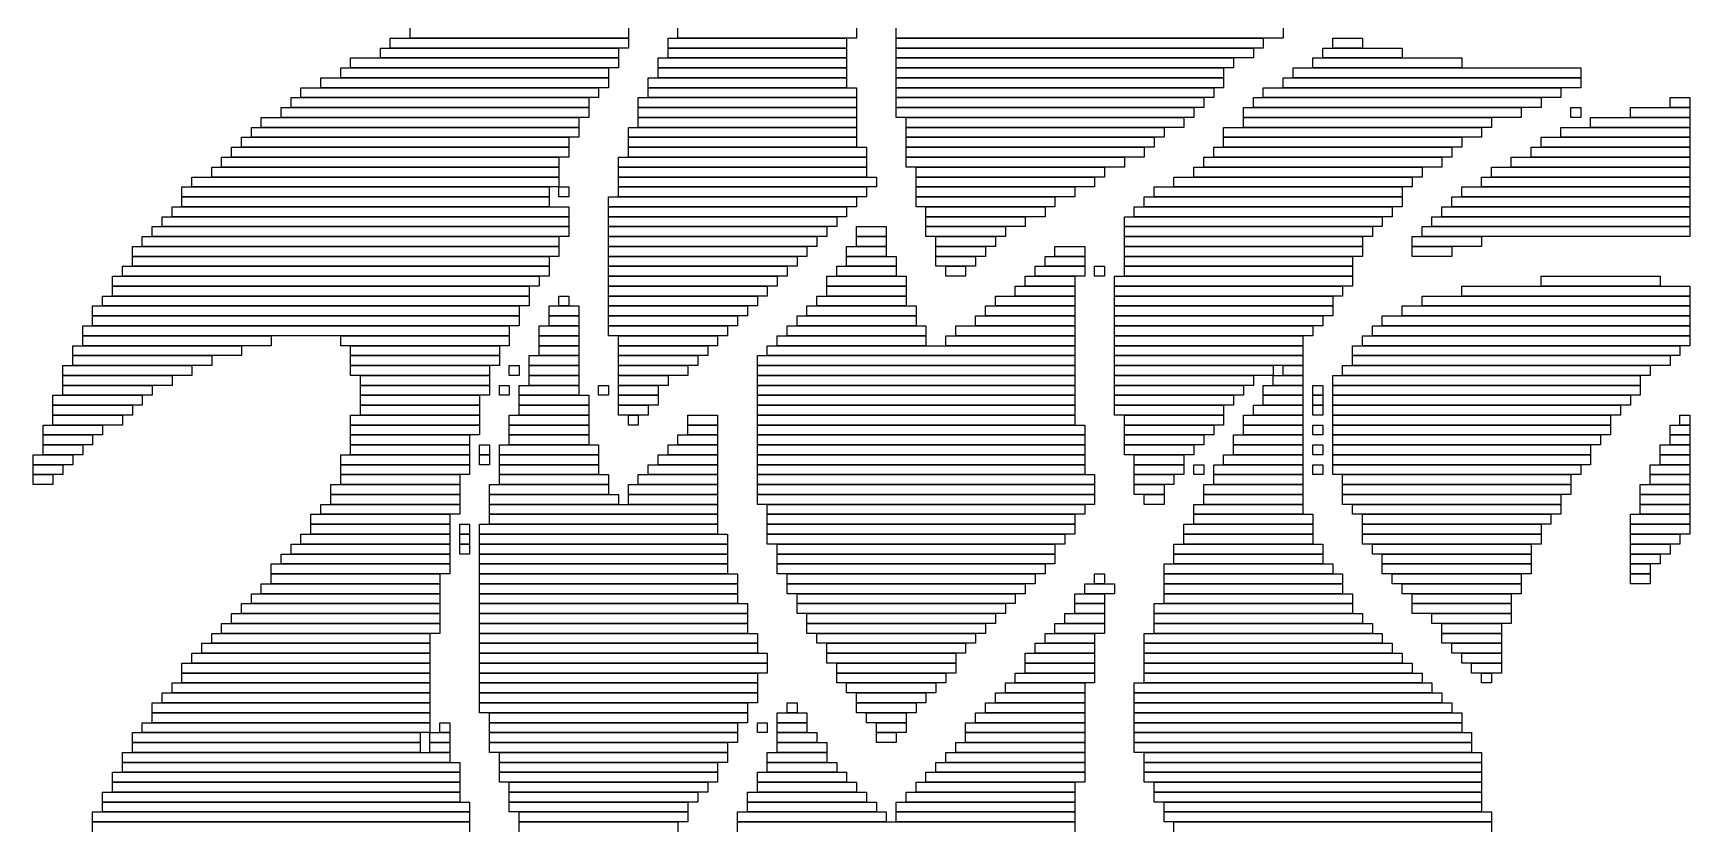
# Model space of a CAD drawing. Extents: x 438 to 605, y 344 to 680.
# Drawn here: x 438 to 605, y 499.5 to 579.5 of the extents above; entities that cross this region are included whole.
import ezdxf

# ---------------------------------------------------------------- set-up
doc = ezdxf.new("R2010")
doc.units = 0

msp = doc.modelspace()

# ---------------------------------------------------------------- linework, layer by layer
for p, q in [((476, 579), (476, 580)), ((498, 580), (498, 579)), ((503, 579), (503, 580)), ((521, 580), (521, 579)), ((525, 579), (525, 580)), ((564, 580), (564, 579)), ((473, 578), (497, 578)), ((473, 577), (473, 578)), ((474, 579), (498, 579)), ((474, 578), (474, 579)), ((498, 578), (474, 578)), ((498, 579), (476, 579)), ((497, 578), (497, 577)), ((498, 579), (498, 578)), ((502, 579), (520, 579)), ((502, 578), (502, 579)), ((520, 578), (502, 578)), ((502, 578), (520, 578)), ((502, 577), (502, 578)), ((521, 579), (503, 579)), ((520, 579), (520, 578)), ((520, 578), (520, 577)), ((564, 579), (525, 579)), ((525, 579), (562, 579)), ((525, 578), (525, 579)), ((562, 578), (525, 578)), ((525, 578), (561, 578)), ((525, 577), (525, 578)), ((561, 578), (561, 577)), ((562, 579), (562, 578)), ((568, 578), (576, 578)), ((568, 577), (568, 578)), ((569, 579), (572, 579)), ((569, 578), (569, 579)), ((572, 578), (569, 578)), ((572, 579), (572, 578)), ((576, 578), (576, 577)), ((470, 577), (497, 577)), ((470, 576), (470, 577)), ((497, 577), (473, 577)), ((497, 577), (497, 576)), ((501, 577), (520, 577)), ((501, 576), (501, 577)), ((520, 577), (502, 577)), ((520, 577), (520, 576)), ((561, 577), (525, 577)), ((525, 577), (559, 577)), ((525, 576), (525, 577)), ((559, 577), (559, 576)), ((567, 577), (582, 577)), ((567, 576), (567, 577)), ((576, 577), (568, 577)), ((582, 577), (582, 576)), ((467, 575), (496, 575)), ((467, 574), (467, 575)), ((469, 576), (496, 576)), ((469, 575), (469, 576)), ((496, 575), (469, 575)), ((497, 576), (470, 576)), ((496, 576), (496, 575)), ((496, 575), (496, 574)), ((500, 575), (520, 575)), ((500, 574), (500, 575)), ((520, 576), (501, 576)), ((501, 576), (520, 576)), ((501, 575), (501, 576)), ((520, 575), (501, 575)), ((520, 576), (520, 575)), ((520, 575), (520, 574)), ((559, 576), (525, 576)), ((525, 576), (558, 576)), ((525, 575), (525, 576)), ((558, 575), (525, 575)), ((525, 575), (558, 575)), ((525, 574), (525, 575)), ((558, 576), (558, 575)), ((558, 575), (558, 574)), ((564, 575), (594, 575)), ((564, 574), (564, 575)), ((565, 576), (594, 576)), ((565, 575), (565, 576)), ((594, 575), (565, 575)), ((582, 576), (567, 576)), ((594, 576), (594, 575)), ((594, 575), (594, 574)), ((464, 573), (494, 573)), ((464, 572), (464, 573)), ((465, 574), (495, 574)), ((465, 573), (465, 574)), ((495, 573), (465, 573)), ((496, 574), (467, 574)), ((494, 573), (494, 572)), ((495, 574), (495, 573)), ((499, 573), (521, 573)), ((499, 572), (499, 573)), ((520, 574), (500, 574)), ((500, 574), (521, 574)), ((500, 573), (500, 574)), ((521, 573), (500, 573)), ((521, 574), (521, 573)), ((521, 573), (521, 572)), ((558, 574), (525, 574)), ((525, 574), (557, 574)), ((525, 573), (525, 574)), ((557, 573), (525, 573)), ((525, 573), (556, 573)), ((525, 572), (525, 573)), ((556, 573), (556, 572)), ((557, 574), (557, 573)), ((561, 573), (590, 573)), ((561, 572), (561, 573)), ((562, 574), (592, 574)), ((562, 573), (562, 574)), ((592, 573), (562, 573)), ((594, 574), (564, 574)), ((590, 573), (590, 572)), ((592, 574), (592, 573)), ((603, 573), (605, 573)), ((603, 572), (603, 573)), ((605, 573), (605, 572)), ((463, 572), (494, 572)), ((463, 571), (463, 572)), ((494, 572), (464, 572)), ((494, 572), (494, 571)), ((521, 572), (499, 572)), ((499, 572), (521, 572)), ((499, 571), (499, 572)), ((521, 572), (521, 571)), ((556, 572), (525, 572)), ((525, 572), (555, 572)), ((525, 571), (525, 572)), ((555, 572), (555, 571)), ((560, 572), (588, 572)), ((560, 571), (560, 572)), ((590, 572), (561, 572)), ((588, 572), (588, 571)), ((593, 572), (594, 572)), ((593, 571), (593, 572)), ((594, 572), (594, 571)), ((599, 572), (605, 572)), ((599, 571), (599, 572)), ((605, 572), (603, 572)), ((605, 572), (605, 571)), ((460, 570), (493, 570)), ((460, 569), (460, 570)), ((461, 571), (493, 571)), ((461, 570), (461, 571)), ((493, 570), (461, 570)), ((494, 571), (463, 571)), ((493, 571), (493, 570)), ((493, 570), (493, 569)), ((498, 570), (521, 570)), ((498, 569), (498, 570)), ((521, 571), (499, 571)), ((499, 571), (521, 571)), ((499, 570), (499, 571)), ((521, 570), (499, 570)), ((521, 571), (521, 570)), ((521, 570), (521, 569)), ((555, 571), (525, 571)), ((526, 571), (554, 571)), ((526, 570), (526, 571)), ((554, 570), (526, 570)), ((526, 570), (552, 570)), ((526, 569), (526, 570)), ((552, 570), (552, 569)), ((554, 571), (554, 570)), ((558, 570), (584, 570)), ((558, 569), (558, 570)), ((588, 571), (560, 571)), ((560, 571), (585, 571)), ((560, 570), (560, 571)), ((585, 570), (560, 570)), ((584, 570), (584, 569)), ((585, 571), (585, 570)), ((592, 570), (605, 570)), ((592, 569), (592, 570)), ((594, 571), (593, 571)), ((595, 571), (605, 571)), ((595, 570), (595, 571)), ((605, 570), (595, 570)), ((605, 571), (599, 571)), ((605, 571), (605, 570)), ((605, 570), (605, 569)), ((458, 568), (492, 568)), ((458, 567), (458, 568)), ((459, 569), (492, 569)), ((459, 568), (459, 569)), ((492, 568), (459, 568)), ((493, 569), (460, 569)), ((492, 569), (492, 568)), ((492, 568), (492, 567)), ((521, 569), (498, 569)), ((498, 569), (521, 569)), ((498, 568), (498, 569)), ((521, 568), (498, 568)), ((498, 568), (522, 568)), ((498, 567), (498, 568)), ((521, 569), (521, 568)), ((522, 568), (522, 567)), ((552, 569), (526, 569)), ((526, 569), (551, 569)), ((526, 568), (526, 569)), ((551, 568), (526, 568)), ((526, 568), (550, 568)), ((526, 567), (526, 568)), ((550, 568), (550, 567)), ((551, 569), (551, 568)), ((557, 568), (581, 568)), ((557, 567), (557, 568)), ((584, 569), (558, 569)), ((558, 569), (582, 569)), ((558, 568), (558, 569)), ((582, 568), (558, 568)), ((581, 568), (581, 567)), ((582, 569), (582, 568)), ((589, 568), (605, 568)), ((589, 567), (589, 568)), ((590, 569), (605, 569)), ((590, 568), (590, 569)), ((605, 568), (590, 568)), ((605, 569), (592, 569)), ((605, 569), (605, 568)), ((605, 568), (605, 567)), ((457, 567), (491, 567)), ((457, 566), (457, 567)), ((492, 567), (458, 567)), ((491, 567), (491, 566)), ((497, 567), (522, 567)), ((497, 566), (497, 567)), ((522, 567), (498, 567)), ((522, 567), (522, 566)), ((550, 567), (526, 567)), ((526, 567), (548, 567)), ((526, 566), (526, 567)), ((548, 567), (548, 566)), ((556, 567), (580, 567)), ((556, 566), (556, 567)), ((581, 567), (557, 567)), ((580, 567), (580, 566)), ((587, 567), (605, 567)), ((587, 566), (587, 567)), ((605, 567), (589, 567)), ((605, 567), (605, 566)), ((454, 565), (491, 565)), ((454, 564), (454, 565)), ((456, 566), (491, 566)), ((456, 565), (456, 566)), ((491, 565), (456, 565)), ((491, 566), (457, 566)), ((491, 566), (491, 565)), ((491, 565), (491, 564)), ((522, 566), (497, 566)), ((497, 566), (522, 566)), ((497, 565), (497, 566)), ((522, 565), (497, 565)), ((497, 565), (523, 565)), ((497, 564), (497, 565)), ((522, 566), (522, 565)), ((523, 565), (523, 564)), ((548, 566), (526, 566)), ((527, 566), (546, 566)), ((527, 565), (527, 566)), ((546, 565), (527, 565)), ((527, 565), (545, 565)), ((527, 564), (527, 565)), ((545, 565), (545, 564)), ((546, 566), (546, 565)), ((553, 565), (577, 565)), ((553, 564), (553, 565)), ((555, 566), (578, 566)), ((555, 565), (555, 566)), ((578, 565), (555, 565)), ((580, 566), (556, 566)), ((577, 565), (577, 564)), ((578, 566), (578, 565)), ((584, 565), (605, 565)), ((584, 564), (584, 565)), ((585, 566), (605, 566)), ((585, 565), (585, 566)), ((605, 565), (585, 565)), ((605, 566), (587, 566)), ((605, 566), (605, 565)), ((605, 565), (605, 564)), ((453, 564), (490, 564)), ((453, 563), (453, 564)), ((490, 563), (453, 563)), ((453, 563), (490, 563)), ((453, 562), (453, 563)), ((491, 564), (454, 564)), ((490, 564), (490, 563)), ((490, 563), (490, 562)), ((491, 564), (492, 564)), ((491, 563), (491, 564)), ((492, 563), (491, 563)), ((492, 564), (492, 563)), ((496, 563), (521, 563)), ((496, 562), (496, 563)), ((523, 564), (497, 564)), ((497, 564), (522, 564)), ((497, 563), (497, 564)), ((522, 563), (497, 563)), ((521, 563), (521, 562)), ((522, 564), (522, 563)), ((545, 564), (527, 564)), ((527, 564), (543, 564)), ((527, 563), (527, 564)), ((543, 563), (527, 563)), ((527, 563), (541, 563)), ((527, 562), (527, 563)), ((541, 563), (541, 562)), ((543, 564), (543, 563)), ((550, 563), (576, 563)), ((550, 562), (550, 563)), ((551, 564), (576, 564)), ((551, 563), (551, 564)), ((576, 563), (551, 563)), ((577, 564), (553, 564)), ((576, 564), (576, 563)), ((576, 563), (576, 562)), ((581, 563), (605, 563)), ((581, 562), (581, 563)), ((582, 564), (605, 564)), ((582, 563), (582, 564)), ((605, 563), (582, 563)), ((605, 564), (584, 564)), ((605, 564), (605, 563)), ((605, 563), (605, 562)), ((452, 562), (492, 562)), ((452, 561), (452, 562)), ((490, 562), (453, 562)), ((492, 562), (492, 561)), ((521, 562), (496, 562)), ((496, 562), (520, 562)), ((496, 561), (496, 562)), ((520, 562), (520, 561)), ((541, 562), (527, 562)), ((528, 562), (540, 562)), ((528, 561), (528, 562)), ((540, 562), (540, 561)), ((549, 562), (575, 562)), ((549, 561), (549, 562)), ((576, 562), (550, 562)), ((575, 562), (575, 561)), ((580, 562), (605, 562)), ((580, 561), (580, 562)), ((605, 562), (581, 562)), ((605, 562), (605, 561)), ((450, 560), (492, 560)), ((450, 559), (450, 560)), ((451, 561), (492, 561)), ((451, 560), (451, 561)), ((492, 560), (451, 560)), ((492, 561), (452, 561)), ((492, 561), (492, 560)), ((492, 560), (492, 559)), ((520, 561), (496, 561)), ((496, 561), (519, 561)), ((496, 560), (496, 561)), ((519, 560), (496, 560)), ((496, 560), (518, 560)), ((496, 559), (496, 560)), ((518, 560), (518, 559)), ((519, 561), (519, 560)), ((521, 560), (524, 560)), ((521, 559), (521, 560)), ((524, 560), (524, 559)), ((540, 561), (528, 561)), ((528, 561), (538, 561)), ((528, 560), (528, 561)), ((538, 560), (528, 560)), ((528, 560), (536, 560)), ((528, 559), (528, 560)), ((536, 560), (536, 559)), ((538, 561), (538, 560)), ((548, 561), (574, 561)), ((548, 560), (548, 561)), ((574, 560), (548, 560)), ((548, 560), (573, 560)), ((548, 559), (548, 560)), ((575, 561), (549, 561)), ((573, 560), (573, 559)), ((574, 561), (574, 560)), ((578, 560), (605, 560)), ((578, 559), (578, 560)), ((579, 561), (605, 561)), ((579, 560), (579, 561)), ((605, 560), (579, 560)), ((605, 561), (580, 561)), ((605, 561), (605, 560)), ((605, 560), (605, 559)), ((448, 558), (491, 558)), ((448, 557), (448, 558)), ((449, 559), (491, 559)), ((449, 558), (449, 559)), ((491, 558), (449, 558)), ((492, 559), (450, 559)), ((491, 559), (491, 558)), ((491, 558), (491, 557)), ((518, 559), (496, 559)), ((496, 559), (517, 559)), ((496, 558), (496, 559)), ((517, 558), (496, 558)), ((496, 558), (516, 558)), ((496, 557), (496, 558)), ((516, 558), (516, 557)), ((517, 559), (517, 558)), ((520, 558), (524, 558)), ((520, 557), (520, 558)), ((524, 559), (521, 559)), ((521, 559), (524, 559)), ((521, 558), (521, 559)), ((524, 558), (521, 558)), ((524, 559), (524, 558)), ((524, 558), (524, 557)), ((536, 559), (528, 559)), ((529, 559), (535, 559)), ((529, 558), (529, 559)), ((535, 558), (529, 558)), ((529, 558), (534, 558)), ((529, 557), (529, 558)), ((534, 558), (534, 557)), ((535, 559), (535, 558)), ((541, 558), (544, 558)), ((541, 557), (541, 558)), ((544, 558), (544, 557)), ((573, 559), (548, 559)), ((548, 559), (572, 559)), ((548, 558), (548, 559)), ((572, 558), (548, 558)), ((548, 558), (572, 558)), ((548, 557), (548, 558)), ((572, 559), (572, 558)), ((572, 558), (572, 557)), ((577, 559), (584, 559)), ((577, 558), (577, 559)), ((584, 558), (577, 558)), ((577, 558), (581, 558)), ((577, 557), (577, 558)), ((605, 559), (578, 559)), ((581, 558), (581, 557)), ((584, 559), (584, 558)), ((491, 557), (448, 557)), ((448, 557), (490, 557)), ((448, 556), (448, 557)), ((490, 557), (490, 556)), ((516, 557), (496, 557)), ((496, 557), (515, 557)), ((496, 556), (496, 557)), ((515, 557), (515, 556)), ((524, 557), (520, 557)), ((520, 557), (525, 557)), ((520, 556), (520, 557)), ((525, 557), (525, 556)), ((534, 557), (529, 557)), ((529, 557), (533, 557)), ((529, 556), (529, 557)), ((533, 557), (533, 556)), ((540, 557), (544, 557)), ((540, 556), (540, 557)), ((544, 557), (541, 557)), ((544, 557), (544, 556)), ((572, 557), (548, 557)), ((548, 557), (571, 557)), ((548, 556), (548, 557)), ((571, 557), (571, 556)), ((581, 557), (577, 557)), ((446, 555), (489, 555)), ((446, 554), (446, 555)), ((447, 556), (490, 556)), ((447, 555), (447, 556)), ((490, 555), (447, 555)), ((490, 556), (448, 556)), ((489, 555), (489, 554)), ((490, 556), (490, 555)), ((515, 556), (496, 556)), ((496, 556), (514, 556)), ((496, 555), (496, 556)), ((514, 555), (496, 555)), ((496, 555), (513, 555)), ((496, 554), (496, 555)), ((513, 555), (513, 554)), ((514, 556), (514, 555)), ((518, 555), (526, 555)), ((518, 554), (518, 555)), ((519, 556), (525, 556)), ((519, 555), (519, 556)), ((525, 555), (519, 555)), ((525, 556), (520, 556)), ((525, 556), (525, 555)), ((526, 555), (526, 554)), ((533, 556), (529, 556)), ((530, 556), (532, 556)), ((530, 555), (530, 556)), ((532, 555), (530, 555)), ((532, 556), (532, 555)), ((538, 555), (543, 555)), ((538, 554), (538, 555)), ((539, 556), (544, 556)), ((539, 555), (539, 556)), ((544, 555), (539, 555)), ((544, 556), (540, 556)), ((543, 555), (543, 554)), ((544, 556), (544, 555)), ((545, 556), (546, 556)), ((545, 555), (545, 556)), ((546, 555), (545, 555)), ((546, 556), (546, 555)), ((547, 555), (571, 555)), ((547, 554), (547, 555)), ((571, 556), (548, 556)), ((548, 556), (571, 556)), ((548, 555), (548, 556)), ((571, 555), (548, 555)), ((571, 556), (571, 555)), ((571, 555), (571, 554)), ((590, 555), (602, 555)), ((590, 554), (590, 555)), ((602, 555), (602, 554)), ((445, 553), (488, 553)), ((445, 552), (445, 553)), ((489, 554), (446, 554)), ((446, 554), (488, 554)), ((446, 553), (446, 554)), ((488, 553), (446, 553)), ((488, 554), (488, 553)), ((488, 553), (488, 552)), ((491, 553), (492, 553)), ((491, 552), (491, 553)), ((492, 553), (492, 552)), ((513, 554), (496, 554)), ((496, 554), (512, 554)), ((496, 553), (496, 554)), ((512, 553), (496, 553)), ((496, 553), (511, 553)), ((496, 552), (496, 553)), ((511, 553), (511, 552)), ((512, 554), (512, 553)), ((517, 553), (526, 553)), ((517, 552), (517, 553)), ((526, 554), (518, 554)), ((518, 554), (526, 554)), ((518, 553), (518, 554)), ((526, 553), (518, 553)), ((526, 554), (526, 553)), ((526, 553), (526, 552)), ((535, 553), (543, 553)), ((535, 552), (535, 553)), ((537, 554), (543, 554)), ((537, 553), (537, 554)), ((543, 553), (537, 553)), ((543, 554), (538, 554)), ((543, 554), (543, 553)), ((543, 553), (543, 552)), ((571, 554), (547, 554)), ((547, 554), (570, 554)), ((547, 553), (547, 554)), ((570, 553), (547, 553)), ((547, 553), (569, 553)), ((547, 552), (547, 553)), ((569, 553), (569, 552)), ((570, 554), (570, 553)), ((578, 553), (605, 553)), ((578, 552), (578, 553)), ((582, 554), (605, 554)), ((582, 553), (582, 554)), ((605, 553), (582, 553)), ((602, 554), (590, 554)), ((605, 554), (605, 553)), ((605, 553), (605, 552)), ((444, 552), (487, 552)), ((444, 551), (444, 552)), ((488, 552), (445, 552)), ((487, 552), (487, 551)), ((490, 552), (493, 552)), ((490, 551), (490, 552)), ((492, 552), (491, 552)), ((493, 552), (493, 551)), ((511, 552), (496, 552)), ((496, 552), (510, 552)), ((496, 551), (496, 552)), ((510, 552), (510, 551)), ((516, 552), (527, 552)), ((516, 551), (516, 552)), ((526, 552), (517, 552)), ((527, 552), (527, 551)), ((534, 552), (543, 552)), ((534, 551), (534, 552)), ((543, 552), (535, 552)), ((543, 552), (543, 551)), ((569, 552), (547, 552)), ((547, 552), (569, 552)), ((547, 551), (547, 552)), ((569, 552), (569, 551)), ((576, 552), (605, 552)), ((576, 551), (576, 552)), ((605, 552), (578, 552)), ((605, 552), (605, 551)), ((443, 550), (486, 550)), ((443, 549), (443, 550)), ((487, 551), (444, 551)), ((444, 551), (487, 551)), ((444, 550), (444, 551)), ((487, 550), (444, 550)), ((486, 550), (486, 549)), ((487, 551), (487, 550)), ((489, 550), (493, 550)), ((489, 549), (489, 550)), ((493, 551), (490, 551)), ((490, 551), (493, 551)), ((490, 550), (490, 551)), ((493, 550), (490, 550)), ((493, 551), (493, 550)), ((493, 550), (493, 549)), ((510, 551), (496, 551)), ((496, 551), (509, 551)), ((496, 550), (496, 551)), ((509, 550), (496, 550)), ((496, 550), (508, 550)), ((496, 549), (496, 550)), ((508, 550), (508, 549)), ((509, 551), (509, 550)), ((514, 550), (528, 550)), ((514, 549), (514, 550)), ((515, 551), (527, 551)), ((515, 550), (515, 551)), ((527, 550), (515, 550)), ((527, 551), (516, 551)), ((527, 551), (527, 550)), ((528, 550), (528, 549)), ((531, 550), (543, 550)), ((531, 549), (531, 550)), ((533, 551), (543, 551)), ((533, 550), (533, 551)), ((543, 550), (533, 550)), ((543, 551), (534, 551)), ((543, 551), (543, 550)), ((543, 550), (543, 549)), ((569, 551), (547, 551)), ((547, 551), (568, 551)), ((547, 550), (547, 551)), ((568, 550), (547, 550)), ((547, 550), (567, 550)), ((547, 549), (547, 550)), ((567, 550), (567, 549)), ((568, 551), (568, 550)), ((573, 550), (605, 550)), ((573, 549), (573, 550)), ((574, 551), (605, 551)), ((574, 550), (574, 551)), ((605, 550), (574, 550)), ((605, 551), (576, 551)), ((605, 551), (605, 550)), ((605, 550), (605, 549)), ((442, 548), (459, 548)), ((442, 547), (442, 548)), ((486, 549), (443, 549)), ((443, 549), (462, 549)), ((443, 548), (443, 549)), ((462, 548), (443, 548)), ((459, 548), (459, 547)), ((462, 549), (462, 548)), ((469, 549), (486, 549)), ((469, 548), (469, 549)), ((486, 548), (469, 548)), ((470, 548), (485, 548)), ((470, 547), (470, 548)), ((485, 548), (485, 547)), ((486, 549), (486, 548)), ((493, 549), (489, 549)), ((489, 549), (493, 549)), ((489, 548), (489, 549)), ((493, 548), (489, 548)), ((489, 548), (493, 548)), ((489, 547), (489, 548)), ((493, 549), (493, 548)), ((493, 548), (493, 547)), ((508, 549), (496, 549)), ((497, 549), (507, 549)), ((497, 548), (497, 549)), ((507, 548), (497, 548)), ((497, 548), (506, 548)), ((497, 547), (497, 548)), ((506, 548), (506, 547)), ((507, 549), (507, 548)), ((512, 548), (543, 548)), ((512, 547), (512, 548)), ((513, 549), (528, 549)), ((513, 548), (513, 549)), ((528, 548), (513, 548)), ((528, 549), (514, 549)), ((528, 549), (528, 548)), ((530, 549), (543, 549)), ((530, 548), (530, 549)), ((543, 548), (530, 548)), ((543, 549), (531, 549)), ((543, 549), (543, 548)), ((543, 548), (543, 547)), ((567, 549), (547, 549)), ((547, 549), (566, 549)), ((547, 548), (547, 549)), ((566, 548), (547, 548)), ((547, 548), (566, 548)), ((547, 547), (547, 548)), ((566, 549), (566, 548)), ((566, 548), (566, 547)), ((571, 548), (604, 548)), ((571, 547), (571, 548)), ((572, 549), (605, 549)), ((572, 548), (572, 549)), ((605, 548), (572, 548)), ((605, 549), (573, 549)), ((604, 548), (604, 547)), ((605, 549), (605, 548)), ((459, 547), (442, 547)), ((442, 547), (456, 547)), ((442, 546), (442, 547)), ((456, 547), (456, 546)), ((485, 547), (470, 547)), ((470, 547), (485, 547)), ((470, 546), (470, 547)), ((485, 547), (485, 546)), ((488, 547), (493, 547)), ((488, 546), (488, 547)), ((493, 547), (489, 547)), ((493, 547), (493, 546)), ((506, 547), (497, 547)), ((497, 547), (505, 547)), ((497, 546), (497, 547)), ((505, 547), (505, 546)), ((511, 547), (543, 547)), ((511, 546), (511, 547)), ((543, 547), (512, 547)), ((543, 547), (543, 546)), ((566, 547), (547, 547)), ((547, 547), (566, 547)), ((547, 546), (547, 547)), ((566, 547), (566, 546)), ((604, 547), (571, 547)), ((571, 547), (603, 547)), ((571, 546), (571, 547)), ((603, 547), (603, 546)), ((441, 546), (454, 546)), ((441, 545), (441, 546)), ((454, 545), (441, 545)), ((441, 545), (452, 545)), ((441, 544), (441, 545)), ((456, 546), (442, 546)), ((452, 545), (452, 544)), ((454, 546), (454, 545)), ((485, 546), (470, 546)), ((470, 546), (484, 546)), ((470, 545), (470, 546)), ((484, 545), (470, 545)), ((471, 545), (484, 545)), ((471, 544), (471, 545)), ((484, 546), (484, 545)), ((484, 545), (484, 544)), ((486, 546), (487, 546)), ((486, 545), (486, 546)), ((487, 545), (486, 545)), ((487, 546), (487, 545)), ((493, 546), (488, 546)), ((488, 546), (493, 546)), ((488, 545), (488, 546)), ((493, 545), (488, 545)), ((488, 545), (493, 545)), ((488, 544), (488, 545)), ((493, 546), (493, 545)), ((493, 545), (493, 544)), ((505, 546), (497, 546)), ((497, 546), (504, 546)), ((497, 545), (497, 546)), ((504, 545), (497, 545)), ((497, 545), (502, 545)), ((497, 544), (497, 545)), ((502, 545), (502, 544)), ((504, 546), (504, 545)), ((543, 546), (511, 546)), ((511, 546), (543, 546)), ((511, 545), (511, 546)), ((543, 545), (511, 545)), ((511, 545), (543, 545)), ((511, 544), (511, 545)), ((543, 546), (543, 545)), ((543, 545), (543, 544)), ((566, 546), (547, 546)), ((547, 546), (563, 546)), ((547, 545), (547, 546)), ((563, 545), (547, 545)), ((547, 545), (561, 545)), ((547, 544), (547, 545)), ((561, 545), (561, 544)), ((563, 546), (563, 545)), ((563, 545), (566, 545)), ((563, 544), (563, 545)), ((564, 546), (566, 546)), ((564, 545), (564, 546)), ((566, 545), (564, 545)), ((566, 546), (566, 545)), ((566, 545), (566, 544)), ((569, 545), (600, 545)), ((569, 544), (569, 545)), ((570, 546), (601, 546)), ((570, 545), (570, 546)), ((601, 545), (570, 545)), ((603, 546), (571, 546)), ((600, 545), (600, 544)), ((601, 546), (601, 545)), ((440, 543), (449, 543)), ((440, 542), (440, 543)), ((452, 544), (441, 544)), ((441, 544), (450, 544)), ((441, 543), (441, 544)), ((450, 543), (441, 543)), ((449, 543), (449, 542)), ((450, 544), (450, 543)), ((484, 544), (471, 544)), ((471, 544), (484, 544)), ((471, 543), (471, 544)), ((484, 543), (471, 543)), ((471, 543), (483, 543)), ((471, 542), (471, 543)), ((483, 543), (483, 542)), ((484, 544), (484, 543)), ((485, 544), (486, 544)), ((485, 543), (485, 544)), ((486, 543), (485, 543)), ((486, 544), (486, 543)), ((487, 544), (493, 544)), ((487, 543), (487, 544)), ((493, 543), (487, 543)), ((487, 543), (494, 543)), ((487, 542), (487, 543)), ((493, 544), (488, 544)), ((493, 544), (493, 543)), ((494, 543), (494, 542)), ((495, 544), (496, 544)), ((495, 543), (495, 544)), ((496, 543), (495, 543)), ((496, 544), (496, 543)), ((502, 544), (497, 544)), ((497, 544), (501, 544)), ((497, 543), (497, 544)), ((501, 543), (497, 543)), ((497, 543), (501, 543)), ((497, 542), (497, 543)), ((501, 544), (501, 543)), ((501, 543), (501, 542)), ((543, 544), (511, 544)), ((511, 544), (543, 544)), ((511, 543), (511, 544)), ((543, 543), (511, 543)), ((511, 543), (543, 543)), ((511, 542), (511, 543)), ((543, 544), (543, 543)), ((543, 543), (543, 542)), ((561, 544), (547, 544)), ((547, 544), (560, 544)), ((547, 543), (547, 544)), ((560, 543), (547, 543)), ((547, 543), (559, 543)), ((547, 542), (547, 543)), ((559, 543), (559, 542)), ((560, 544), (560, 543)), ((562, 544), (566, 544)), ((562, 543), (562, 544)), ((566, 543), (562, 543)), ((562, 543), (566, 543)), ((562, 542), (562, 543)), ((566, 544), (563, 544)), ((566, 544), (566, 543)), ((566, 543), (566, 542)), ((567, 544), (568, 544)), ((567, 543), (567, 544)), ((568, 543), (567, 543)), ((567, 543), (568, 543)), ((567, 542), (567, 543)), ((568, 544), (568, 543)), ((568, 543), (568, 542)), ((600, 544), (569, 544)), ((569, 544), (600, 544)), ((569, 543), (569, 544)), ((600, 543), (569, 543)), ((569, 543), (599, 543)), ((569, 542), (569, 543)), ((599, 543), (599, 542)), ((600, 544), (600, 543)), ((449, 542), (440, 542)), ((440, 542), (448, 542)), ((440, 541), (440, 542)), ((448, 542), (448, 541)), ((483, 542), (471, 542)), ((471, 542), (483, 542)), ((471, 541), (471, 542)), ((483, 542), (483, 541)), ((494, 542), (487, 542)), ((487, 542), (494, 542)), ((487, 541), (487, 542)), ((494, 542), (494, 541)), ((501, 542), (497, 542)), ((497, 542), (500, 542)), ((497, 541), (497, 542)), ((500, 542), (500, 541)), ((543, 542), (511, 542)), ((511, 542), (543, 542)), ((511, 541), (511, 542)), ((543, 542), (543, 541)), ((559, 542), (547, 542)), ((547, 542), (558, 542)), ((547, 541), (547, 542)), ((558, 542), (558, 541)), ((561, 542), (566, 542)), ((561, 541), (561, 542)), ((566, 542), (562, 542)), ((566, 542), (566, 541)), ((568, 542), (567, 542)), ((567, 542), (568, 542)), ((567, 541), (567, 542)), ((568, 542), (568, 541)), ((599, 542), (569, 542)), ((569, 542), (598, 542)), ((569, 541), (569, 542)), ((598, 542), (598, 541)), ((439, 540), (445, 540)), ((439, 539), (439, 540)), ((448, 541), (440, 541)), ((440, 541), (447, 541)), ((440, 540), (440, 541)), ((447, 540), (440, 540)), ((445, 540), (445, 539)), ((447, 541), (447, 540)), ((470, 541), (483, 541)), ((470, 540), (470, 541)), ((483, 540), (470, 540)), ((470, 540), (483, 540)), ((470, 539), (470, 540)), ((483, 541), (471, 541)), ((483, 541), (483, 540)), ((483, 540), (483, 539)), ((486, 541), (494, 541)), ((486, 540), (486, 541)), ((494, 540), (486, 540)), ((486, 540), (494, 540)), ((486, 539), (486, 540)), ((494, 541), (487, 541)), ((494, 541), (494, 540)), ((494, 540), (494, 539)), ((500, 541), (497, 541)), ((498, 541), (499, 541)), ((498, 540), (498, 541)), ((499, 540), (498, 540)), ((499, 541), (499, 540)), ((504, 541), (507, 541)), ((504, 540), (504, 541)), ((507, 540), (504, 540)), ((504, 540), (507, 540)), ((504, 539), (504, 540)), ((507, 541), (507, 540)), ((507, 540), (507, 539)), ((543, 541), (511, 541)), ((511, 541), (543, 541)), ((511, 540), (511, 541)), ((543, 540), (511, 540)), ((511, 540), (544, 540)), ((511, 539), (511, 540)), ((543, 541), (543, 540)), ((544, 540), (544, 539)), ((558, 541), (547, 541)), ((548, 541), (558, 541)), ((548, 540), (548, 541)), ((558, 540), (548, 540)), ((548, 540), (557, 540)), ((548, 539), (548, 540)), ((557, 540), (557, 539)), ((558, 541), (558, 540)), ((560, 541), (566, 541)), ((560, 540), (560, 541)), ((566, 540), (560, 540)), ((560, 540), (566, 540)), ((560, 539), (560, 540)), ((566, 541), (561, 541)), ((566, 541), (566, 540)), ((566, 540), (566, 539)), ((568, 541), (567, 541)), ((567, 540), (568, 540)), ((567, 539), (567, 540)), ((568, 540), (568, 539)), ((598, 541), (569, 541)), ((569, 541), (597, 541)), ((569, 540), (569, 541)), ((597, 540), (569, 540)), ((569, 540), (597, 540)), ((569, 539), (569, 540)), ((597, 541), (597, 540)), ((597, 540), (597, 539)), ((603, 540), (605, 540)), ((603, 539), (603, 540)), ((604, 541), (605, 541)), ((604, 540), (604, 541)), ((605, 540), (604, 540)), ((605, 541), (605, 540)), ((605, 540), (605, 539)), ((445, 539), (439, 539)), ((439, 539), (444, 539)), ((439, 538), (439, 539)), ((444, 538), (439, 538)), ((439, 538), (443, 538)), ((439, 537), (439, 538)), ((443, 538), (443, 537)), ((444, 539), (444, 538)), ((483, 539), (470, 539)), ((470, 539), (482, 539)), ((470, 538), (470, 539)), ((482, 538), (470, 538)), ((470, 538), (482, 538)), ((470, 537), (470, 538)), ((482, 539), (482, 538)), ((482, 538), (482, 537)), ((483, 538), (484, 538)), ((483, 537), (483, 538)), ((484, 538), (484, 537)), ((485, 538), (495, 538)), ((485, 537), (485, 538)), ((494, 539), (486, 539)), ((486, 539), (494, 539)), ((486, 538), (486, 539)), ((494, 538), (486, 538)), ((494, 539), (494, 538)), ((495, 538), (495, 537)), ((502, 538), (507, 538)), ((502, 537), (502, 538)), ((503, 539), (507, 539)), ((503, 538), (503, 539)), ((507, 538), (503, 538)), ((507, 539), (504, 539)), ((507, 539), (507, 538)), ((507, 538), (507, 537)), ((544, 539), (511, 539)), ((511, 539), (544, 539)), ((511, 538), (511, 539)), ((544, 538), (511, 538)), ((511, 538), (544, 538)), ((511, 537), (511, 538)), ((544, 539), (544, 538)), ((544, 538), (544, 537)), ((557, 539), (548, 539)), ((548, 539), (556, 539)), ((548, 538), (548, 539)), ((556, 538), (548, 538)), ((548, 538), (555, 538)), ((548, 537), (548, 538)), ((555, 538), (555, 537)), ((556, 539), (556, 538)), ((559, 539), (566, 539)), ((559, 538), (559, 539)), ((566, 538), (559, 538)), ((559, 538), (566, 538)), ((559, 537), (559, 538)), ((566, 539), (560, 539)), ((566, 539), (566, 538)), ((566, 538), (566, 537)), ((568, 539), (567, 539)), ((567, 538), (568, 538)), ((567, 537), (567, 538)), ((568, 538), (568, 537)), ((597, 539), (569, 539)), ((569, 539), (596, 539)), ((569, 538), (569, 539)), ((596, 538), (569, 538)), ((569, 538), (595, 538)), ((569, 537), (569, 538)), ((595, 538), (595, 537)), ((596, 539), (596, 538)), ((602, 538), (605, 538)), ((602, 537), (602, 538)), ((605, 539), (603, 539)), ((603, 539), (605, 539)), ((603, 538), (603, 539)), ((605, 538), (603, 538)), ((605, 539), (605, 538)), ((605, 538), (605, 537)), ((438, 537), (442, 537)), ((438, 536), (438, 537)), ((443, 537), (439, 537)), ((442, 537), (442, 536)), ((469, 537), (482, 537)), ((469, 536), (469, 537)), ((482, 537), (470, 537)), ((482, 537), (482, 536)), ((484, 537), (483, 537)), ((483, 537), (484, 537)), ((483, 536), (483, 537)), ((484, 537), (484, 536)), ((495, 537), (485, 537)), ((485, 537), (495, 537)), ((485, 536), (485, 537)), ((495, 537), (495, 536)), ((501, 537), (507, 537)), ((501, 536), (501, 537)), ((507, 537), (502, 537)), ((507, 537), (507, 536)), ((544, 537), (511, 537)), ((511, 537), (544, 537)), ((511, 536), (511, 537)), ((544, 537), (544, 536)), ((555, 537), (548, 537)), ((549, 537), (554, 537)), ((549, 536), (549, 537)), ((554, 537), (554, 536)), ((558, 537), (566, 537)), ((558, 536), (558, 537)), ((566, 537), (559, 537)), ((566, 537), (566, 536)), ((568, 537), (567, 537)), ((595, 537), (569, 537)), ((569, 537), (595, 537)), ((569, 536), (569, 537)), ((595, 537), (595, 536)), ((605, 537), (602, 537)), ((602, 537), (605, 537)), ((602, 536), (602, 537)), ((605, 537), (605, 536)), ((442, 536), (438, 536)), ((438, 536), (441, 536)), ((438, 535), (438, 536)), ((441, 535), (438, 535)), ((438, 535), (440, 535)), ((438, 534), (438, 535)), ((440, 535), (440, 534)), ((441, 536), (441, 535)), ((482, 536), (469, 536)), ((469, 536), (482, 536)), ((469, 535), (469, 536)), ((482, 535), (469, 535)), ((469, 535), (481, 535)), ((469, 534), (469, 535)), ((481, 535), (481, 534)), ((482, 536), (482, 535)), ((484, 536), (483, 536)), ((495, 536), (485, 536)), ((485, 536), (495, 536)), ((485, 535), (485, 536)), ((495, 535), (485, 535)), ((485, 535), (496, 535)), ((485, 534), (485, 535)), ((495, 536), (495, 535)), ((496, 535), (496, 534)), ((499, 535), (507, 535)), ((499, 534), (499, 535)), ((500, 536), (507, 536)), ((500, 535), (500, 536)), ((507, 535), (500, 535)), ((507, 536), (501, 536)), ((507, 536), (507, 535)), ((507, 535), (507, 534)), ((544, 536), (511, 536)), ((511, 536), (544, 536)), ((511, 535), (511, 536)), ((544, 535), (511, 535)), ((511, 535), (545, 535)), ((511, 534), (511, 535)), ((544, 536), (544, 535)), ((545, 535), (545, 534)), ((554, 536), (549, 536)), ((549, 536), (554, 536)), ((549, 535), (549, 536)), ((554, 535), (549, 535)), ((549, 535), (553, 535)), ((549, 534), (549, 535)), ((553, 535), (553, 534)), ((554, 536), (554, 535)), ((555, 536), (556, 536)), ((555, 535), (555, 536)), ((556, 535), (555, 535)), ((556, 536), (556, 535)), ((557, 536), (566, 536)), ((557, 535), (557, 536)), ((566, 535), (557, 535)), ((557, 535), (566, 535)), ((557, 534), (557, 535)), ((566, 536), (558, 536)), ((566, 536), (566, 535)), ((566, 535), (566, 534)), ((567, 536), (568, 536)), ((567, 535), (567, 536)), ((568, 535), (567, 535)), ((568, 536), (568, 535)), ((595, 536), (569, 536)), ((569, 536), (594, 536)), ((569, 535), (569, 536)), ((594, 535), (569, 535)), ((570, 535), (593, 535)), ((570, 534), (570, 535)), ((593, 535), (593, 534)), ((594, 536), (594, 535)), ((601, 536), (605, 536)), ((601, 535), (601, 536)), ((605, 535), (601, 535)), ((601, 535), (605, 535)), ((601, 534), (601, 535)), ((605, 536), (602, 536)), ((605, 536), (605, 535)), ((605, 535), (605, 534)), ((440, 534), (438, 534)), ((468, 534), (481, 534)), ((468, 533), (468, 534)), ((481, 533), (468, 533)), ((468, 533), (481, 533)), ((468, 532), (468, 533)), ((481, 534), (469, 534)), ((481, 534), (481, 533)), ((481, 533), (481, 532)), ((484, 534), (496, 534)), ((484, 533), (484, 534)), ((496, 533), (484, 533)), ((484, 533), (497, 533)), ((484, 532), (484, 533)), ((496, 534), (485, 534)), ((496, 534), (496, 533)), ((497, 533), (497, 532)), ((498, 534), (507, 534)), ((498, 533), (498, 534)), ((507, 533), (498, 533)), ((498, 533), (507, 533)), ((498, 532), (498, 533)), ((507, 534), (499, 534)), ((507, 534), (507, 533)), ((507, 533), (507, 532)), ((545, 534), (511, 534)), ((511, 534), (545, 534)), ((511, 533), (511, 534)), ((545, 533), (511, 533)), ((511, 533), (545, 533)), ((511, 532), (511, 533)), ((545, 534), (545, 533)), ((545, 533), (545, 532)), ((553, 534), (549, 534)), ((549, 534), (552, 534)), ((549, 533), (549, 534)), ((552, 533), (549, 533)), ((550, 533), (552, 533)), ((550, 532), (550, 533)), ((552, 534), (552, 533)), ((552, 533), (552, 532)), ((556, 534), (566, 534)), ((556, 533), (556, 534)), ((566, 533), (556, 533)), ((556, 533), (566, 533)), ((556, 532), (556, 533)), ((566, 534), (557, 534)), ((566, 534), (566, 533)), ((566, 533), (566, 532)), ((593, 534), (570, 534)), ((570, 534), (593, 534)), ((570, 533), (570, 534)), ((593, 533), (570, 533)), ((570, 533), (592, 533)), ((570, 532), (570, 533)), ((592, 533), (592, 532)), ((593, 534), (593, 533)), ((600, 534), (605, 534)), ((600, 533), (600, 534)), ((605, 533), (600, 533)), ((600, 533), (605, 533)), ((600, 532), (600, 533)), ((605, 534), (601, 534)), ((605, 534), (605, 533)), ((605, 533), (605, 532)), ((467, 532), (481, 532)), ((467, 531), (467, 532)), ((481, 532), (468, 532)), ((481, 532), (481, 531)), ((497, 532), (484, 532)), ((484, 532), (507, 532)), ((484, 531), (484, 532)), ((507, 532), (498, 532)), ((507, 532), (507, 531)), ((545, 532), (511, 532)), ((512, 532), (544, 532)), ((512, 531), (512, 532)), ((544, 532), (544, 531)), ((552, 532), (550, 532)), ((555, 532), (566, 532)), ((555, 531), (555, 532)), ((566, 532), (556, 532)), ((566, 532), (566, 531)), ((592, 532), (570, 532)), ((571, 532), (592, 532)), ((571, 531), (571, 532)), ((592, 532), (592, 531)), ((605, 532), (600, 532)), ((600, 532), (605, 532)), ((600, 531), (600, 532)), ((605, 532), (605, 531)), ((466, 531), (480, 531)), ((466, 530), (466, 531)), ((480, 530), (466, 530)), ((466, 530), (480, 530)), ((466, 529), (466, 530)), ((481, 531), (467, 531)), ((480, 531), (480, 530)), ((480, 530), (480, 529)), ((481, 530), (482, 530)), ((481, 529), (481, 530)), ((482, 530), (482, 529)), ((483, 530), (507, 530)), ((483, 529), (483, 530)), ((507, 531), (484, 531)), ((484, 531), (507, 531)), ((484, 530), (484, 531)), ((507, 530), (484, 530)), ((507, 531), (507, 530)), ((507, 530), (507, 529)), ((544, 531), (512, 531)), ((512, 531), (543, 531)), ((512, 530), (512, 531)), ((543, 530), (512, 530)), ((512, 530), (543, 530)), ((512, 529), (512, 530)), ((543, 531), (543, 530)), ((543, 530), (543, 529)), ((554, 530), (567, 530)), ((554, 529), (554, 530)), ((566, 531), (555, 531)), ((555, 531), (567, 531)), ((555, 530), (555, 531)), ((567, 530), (555, 530)), ((567, 531), (567, 530)), ((567, 530), (567, 529)), ((592, 531), (571, 531)), ((572, 531), (591, 531)), ((572, 530), (572, 531)), ((591, 530), (572, 530)), ((572, 530), (590, 530)), ((572, 529), (572, 530)), ((590, 530), (590, 529)), ((591, 531), (591, 530)), ((599, 531), (605, 531)), ((599, 530), (599, 531)), ((605, 530), (599, 530)), ((599, 530), (605, 530)), ((599, 529), (599, 530)), ((605, 531), (600, 531)), ((605, 531), (605, 530)), ((605, 530), (605, 529)), ((464, 528), (480, 528)), ((464, 527), (464, 528)), ((465, 529), (480, 529)), ((465, 528), (465, 529)), ((480, 528), (465, 528)), ((480, 529), (466, 529)), ((480, 529), (480, 528)), ((480, 528), (480, 527)), ((482, 529), (481, 529)), ((481, 529), (482, 529)), ((481, 528), (481, 529)), ((482, 528), (481, 528)), ((481, 528), (482, 528)), ((481, 527), (481, 528)), ((482, 529), (482, 528)), ((482, 528), (482, 527)), ((507, 529), (483, 529)), ((483, 529), (508, 529)), ((483, 528), (483, 529)), ((508, 528), (483, 528)), ((483, 528), (508, 528)), ((483, 527), (483, 528)), ((508, 529), (508, 528)), ((508, 528), (508, 527)), ((543, 529), (512, 529)), ((512, 529), (542, 529)), ((512, 528), (512, 529)), ((542, 528), (512, 528)), ((513, 528), (541, 528)), ((513, 527), (513, 528)), ((541, 528), (541, 527)), ((542, 529), (542, 528)), ((553, 528), (568, 528)), ((553, 527), (553, 528)), ((567, 529), (554, 529)), ((554, 529), (567, 529)), ((554, 528), (554, 529)), ((567, 528), (554, 528)), ((567, 529), (567, 528)), ((568, 528), (568, 527)), ((590, 529), (572, 529)), ((572, 529), (590, 529)), ((572, 528), (572, 529)), ((590, 528), (572, 528)), ((573, 528), (589, 528)), ((573, 527), (573, 528)), ((589, 528), (589, 527)), ((590, 529), (590, 528)), ((605, 529), (599, 529)), ((599, 529), (604, 529)), ((599, 528), (599, 529)), ((604, 528), (599, 528)), ((599, 528), (603, 528)), ((599, 527), (599, 528)), ((603, 528), (603, 527)), ((604, 529), (604, 528)), ((463, 527), (480, 527)), ((463, 526), (463, 527)), ((480, 527), (464, 527)), ((480, 527), (480, 526)), ((482, 527), (481, 527)), ((508, 527), (483, 527)), ((483, 527), (508, 527)), ((483, 526), (483, 527)), ((508, 527), (508, 526)), ((541, 527), (513, 527)), ((513, 527), (541, 527)), ((513, 526), (513, 527)), ((541, 527), (541, 526)), ((568, 527), (553, 527)), ((553, 527), (568, 527)), ((553, 526), (553, 527)), ((568, 527), (568, 526)), ((589, 527), (573, 527)), ((574, 527), (589, 527)), ((574, 526), (574, 527)), ((589, 527), (589, 526)), ((603, 527), (599, 527)), ((599, 527), (602, 527)), ((599, 526), (599, 527)), ((602, 527), (602, 526)), ((462, 526), (480, 526)), ((462, 525), (462, 526)), ((480, 525), (462, 525)), ((462, 525), (479, 525)), ((462, 524), (462, 525)), ((480, 526), (463, 526)), ((479, 525), (479, 524)), ((480, 526), (480, 525)), ((508, 526), (483, 526)), ((483, 526), (508, 526)), ((483, 525), (483, 526)), ((508, 525), (483, 525)), ((483, 525), (509, 525)), ((483, 524), (483, 525)), ((508, 526), (508, 525)), ((509, 525), (509, 524)), ((541, 526), (513, 526)), ((513, 526), (540, 526)), ((513, 525), (513, 526)), ((540, 525), (513, 525)), ((514, 525), (539, 525)), ((514, 524), (514, 525)), ((539, 525), (539, 524)), ((540, 526), (540, 525)), ((545, 525), (546, 525)), ((545, 524), (545, 525)), ((546, 525), (546, 524)), ((552, 526), (569, 526)), ((552, 525), (552, 526)), ((569, 525), (552, 525)), ((552, 525), (570, 525)), ((552, 524), (552, 525)), ((568, 526), (553, 526)), ((569, 526), (569, 525)), ((570, 525), (570, 524)), ((589, 526), (574, 526)), ((574, 526), (589, 526)), ((574, 525), (574, 526)), ((589, 525), (574, 525)), ((575, 525), (588, 525)), ((575, 524), (575, 525)), ((588, 525), (588, 524)), ((589, 526), (589, 525)), ((602, 526), (599, 526)), ((599, 526), (601, 526)), ((599, 525), (599, 526)), ((601, 525), (599, 525)), ((599, 525), (601, 525)), ((599, 524), (599, 525)), ((601, 526), (601, 525)), ((601, 525), (601, 524)), ((460, 523), (479, 523)), ((460, 522), (460, 523)), ((461, 524), (479, 524)), ((461, 523), (461, 524)), ((479, 523), (461, 523)), ((479, 524), (462, 524)), ((479, 524), (479, 523)), ((479, 523), (479, 522)), ((509, 524), (483, 524)), ((483, 524), (509, 524)), ((483, 523), (483, 524)), ((509, 523), (483, 523)), ((483, 523), (509, 523)), ((483, 522), (483, 523)), ((509, 524), (509, 523)), ((509, 523), (509, 522)), ((539, 524), (514, 524)), ((514, 524), (538, 524)), ((514, 523), (514, 524)), ((538, 523), (514, 523)), ((515, 523), (537, 523)), ((515, 522), (515, 523)), ((537, 523), (537, 522)), ((538, 524), (538, 523)), ((543, 523), (546, 523)), ((543, 522), (543, 523)), ((544, 524), (547, 524)), ((544, 523), (544, 524)), ((547, 523), (544, 523)), ((546, 524), (545, 524)), ((546, 523), (546, 522)), ((547, 524), (547, 523)), ((570, 524), (552, 524)), ((552, 524), (570, 524)), ((552, 523), (552, 524)), ((570, 523), (552, 523)), ((552, 523), (571, 523)), ((552, 522), (552, 523)), ((570, 524), (570, 523)), ((571, 523), (571, 522)), ((588, 524), (575, 524)), ((576, 524), (588, 524)), ((576, 523), (576, 524)), ((588, 523), (576, 523)), ((577, 523), (587, 523)), ((577, 522), (577, 523)), ((587, 523), (587, 522)), ((588, 524), (588, 523)), ((601, 524), (599, 524)), ((459, 522), (479, 522)), ((459, 521), (459, 522)), ((479, 522), (460, 522)), ((479, 522), (479, 521)), ((509, 522), (483, 522)), ((483, 522), (510, 522)), ((483, 521), (483, 522)), ((510, 522), (510, 521)), ((537, 522), (515, 522)), ((515, 522), (536, 522)), ((515, 521), (515, 522)), ((536, 522), (536, 521)), ((546, 522), (543, 522)), ((543, 522), (546, 522)), ((543, 521), (543, 522)), ((546, 522), (546, 521)), ((551, 522), (571, 522)), ((551, 521), (551, 522)), ((571, 522), (552, 522)), ((571, 522), (571, 521)), ((587, 522), (577, 522)), ((577, 522), (587, 522)), ((577, 521), (577, 522)), ((587, 522), (587, 521)), ((457, 520), (479, 520)), ((457, 519), (457, 520)), ((458, 521), (479, 521)), ((458, 520), (458, 521)), ((479, 520), (458, 520)), ((479, 521), (459, 521)), ((479, 521), (479, 520)), ((479, 520), (479, 519)), ((510, 521), (483, 521)), ((483, 521), (510, 521)), ((483, 520), (483, 521)), ((510, 520), (483, 520)), ((483, 520), (510, 520)), ((483, 519), (483, 520)), ((510, 521), (510, 520)), ((510, 520), (510, 519)), ((536, 521), (515, 521)), ((516, 521), (535, 521)), ((516, 520), (516, 521)), ((535, 520), (516, 520)), ((516, 520), (534, 520)), ((516, 519), (516, 520)), ((534, 520), (534, 519)), ((535, 521), (535, 520)), ((541, 520), (546, 520)), ((541, 519), (541, 520)), ((542, 521), (546, 521)), ((542, 520), (542, 521)), ((546, 520), (542, 520)), ((546, 521), (543, 521)), ((546, 521), (546, 520)), ((546, 520), (546, 519)), ((571, 521), (551, 521)), ((551, 521), (572, 521)), ((551, 520), (551, 521)), ((572, 520), (551, 520)), ((551, 520), (573, 520)), ((551, 519), (551, 520)), ((572, 521), (572, 520)), ((573, 520), (573, 519)), ((587, 521), (577, 521)), ((579, 521), (587, 521)), ((579, 520), (579, 521)), ((587, 520), (579, 520)), ((580, 520), (586, 520)), ((580, 519), (580, 520)), ((586, 520), (586, 519)), ((587, 521), (587, 520)), ((455, 518), (478, 518)), ((455, 517), (455, 518)), ((456, 519), (478, 519)), ((456, 518), (456, 519)), ((478, 518), (456, 518)), ((479, 519), (457, 519)), ((478, 519), (478, 518)), ((478, 518), (478, 517)), ((510, 519), (483, 519)), ((483, 519), (511, 519)), ((483, 518), (483, 519)), ((511, 518), (483, 518)), ((483, 518), (511, 518)), ((483, 517), (483, 518)), ((511, 519), (511, 518)), ((511, 518), (511, 517)), ((534, 519), (516, 519)), ((517, 519), (533, 519)), ((517, 518), (517, 519)), ((533, 518), (517, 518)), ((518, 518), (532, 518)), ((518, 517), (518, 518)), ((532, 518), (532, 517)), ((533, 519), (533, 518)), ((539, 518), (545, 518)), ((539, 517), (539, 518)), ((540, 519), (545, 519)), ((540, 518), (540, 519)), ((545, 518), (540, 518)), ((546, 519), (541, 519)), ((545, 519), (545, 518)), ((545, 518), (545, 517)), ((550, 519), (574, 519)), ((550, 518), (550, 519)), ((574, 518), (550, 518)), ((550, 518), (575, 518)), ((550, 517), (550, 518)), ((573, 519), (551, 519)), ((574, 519), (574, 518)), ((575, 518), (575, 517)), ((586, 519), (580, 519)), ((580, 519), (586, 519)), ((580, 518), (580, 519)), ((586, 518), (580, 518)), ((581, 518), (586, 518)), ((581, 517), (581, 518)), ((586, 519), (586, 518)), ((586, 518), (586, 517)), ((454, 517), (478, 517)), ((454, 516), (454, 517)), ((478, 517), (455, 517)), ((478, 517), (478, 516)), ((511, 517), (483, 517)), ((483, 517), (512, 517)), ((483, 516), (483, 517)), ((512, 517), (512, 516)), ((532, 517), (518, 517)), ((518, 517), (531, 517)), ((518, 516), (518, 517)), ((531, 517), (531, 516)), ((538, 517), (545, 517)), ((538, 516), (538, 517)), ((545, 517), (539, 517)), ((545, 517), (545, 516)), ((575, 517), (550, 517)), ((550, 517), (576, 517)), ((550, 516), (550, 517)), ((576, 517), (576, 516)), ((586, 517), (581, 517)), ((582, 517), (586, 517)), ((582, 516), (582, 517)), ((586, 517), (586, 516)), ((453, 516), (478, 516)), ((453, 515), (453, 516)), ((478, 515), (453, 515)), ((453, 515), (478, 515)), ((453, 514), (453, 515)), ((478, 516), (454, 516)), ((478, 516), (478, 515)), ((478, 515), (478, 514)), ((512, 516), (483, 516)), ((483, 516), (512, 516)), ((483, 515), (483, 516)), ((512, 515), (483, 515)), ((483, 515), (511, 515)), ((483, 514), (483, 515)), ((511, 515), (511, 514)), ((512, 516), (512, 515)), ((531, 516), (518, 516)), ((519, 516), (531, 516)), ((519, 515), (519, 516)), ((531, 515), (519, 515)), ((519, 515), (530, 515)), ((519, 514), (519, 515)), ((530, 515), (530, 514)), ((531, 516), (531, 515)), ((537, 515), (545, 515)), ((537, 514), (537, 515)), ((545, 516), (538, 516)), ((538, 516), (545, 516)), ((538, 515), (538, 516)), ((545, 515), (538, 515)), ((545, 516), (545, 515)), ((545, 515), (545, 514)), ((576, 516), (550, 516)), ((550, 516), (577, 516)), ((550, 515), (550, 516)), ((577, 515), (550, 515)), ((550, 515), (578, 515)), ((550, 514), (550, 515)), ((577, 516), (577, 515)), ((578, 515), (578, 514)), ((586, 516), (582, 516)), ((583, 516), (586, 516)), ((583, 515), (583, 516)), ((586, 515), (583, 515)), ((584, 515), (585, 515)), ((584, 514), (584, 515)), ((585, 515), (585, 514)), ((586, 516), (586, 515)), ((451, 513), (478, 513)), ((451, 512), (451, 513)), ((452, 514), (478, 514)), ((452, 513), (452, 514)), ((478, 513), (452, 513)), ((478, 514), (453, 514)), ((478, 514), (478, 513)), ((478, 513), (478, 512)), ((511, 514), (483, 514)), ((483, 514), (511, 514)), ((483, 513), (483, 514)), ((511, 513), (483, 513)), ((483, 513), (511, 513)), ((483, 512), (483, 513)), ((511, 514), (511, 513)), ((511, 513), (511, 512)), ((530, 514), (519, 514)), ((520, 514), (529, 514)), ((520, 513), (520, 514)), ((529, 513), (520, 513)), ((521, 513), (528, 513)), ((521, 512), (521, 513)), ((528, 513), (528, 512)), ((529, 514), (529, 513)), ((535, 513), (544, 513)), ((535, 512), (535, 513)), ((536, 514), (544, 514)), ((536, 513), (536, 514)), ((544, 513), (536, 513)), ((545, 514), (537, 514)), ((544, 514), (544, 513)), ((544, 513), (544, 512)), ((549, 514), (579, 514)), ((549, 513), (549, 514)), ((579, 513), (549, 513)), ((549, 513), (580, 513)), ((549, 512), (549, 513)), ((578, 514), (550, 514)), ((579, 514), (579, 513)), ((580, 513), (580, 512)), ((585, 514), (584, 514)), ((450, 512), (478, 512)), ((450, 511), (450, 512)), ((478, 512), (451, 512)), ((478, 512), (478, 511)), ((511, 512), (483, 512)), ((483, 512), (510, 512)), ((483, 511), (483, 512)), ((510, 512), (510, 511)), ((514, 512), (515, 512)), ((514, 511), (514, 512)), ((515, 512), (515, 511)), ((528, 512), (521, 512)), ((521, 512), (527, 512)), ((521, 511), (521, 512)), ((527, 512), (527, 511)), ((534, 512), (544, 512)), ((534, 511), (534, 512)), ((544, 512), (535, 512)), ((544, 512), (544, 511)), ((580, 512), (549, 512)), ((549, 512), (581, 512)), ((549, 511), (549, 512)), ((581, 512), (581, 511)), ((449, 510), (478, 510)), ((449, 509), (449, 510)), ((478, 511), (450, 511)), ((450, 511), (478, 511)), ((450, 510), (450, 511)), ((478, 510), (450, 510)), ((478, 511), (478, 510)), ((478, 510), (478, 509)), ((479, 510), (480, 510)), ((479, 509), (479, 510)), ((480, 510), (480, 509)), ((510, 511), (483, 511)), ((484, 511), (510, 511)), ((484, 510), (484, 511)), ((510, 510), (484, 510)), ((484, 510), (509, 510)), ((484, 509), (484, 510)), ((509, 510), (509, 509)), ((510, 511), (510, 510)), ((511, 510), (512, 510)), ((511, 509), (511, 510)), ((512, 510), (512, 509)), ((513, 511), (516, 511)), ((513, 510), (513, 511)), ((516, 510), (513, 510)), ((513, 510), (516, 510)), ((513, 509), (513, 510)), ((515, 511), (514, 511)), ((516, 511), (516, 510)), ((516, 510), (516, 509)), ((527, 511), (521, 511)), ((522, 511), (526, 511)), ((522, 510), (522, 511)), ((526, 510), (522, 510)), ((523, 510), (526, 510)), ((523, 509), (523, 510)), ((526, 511), (526, 510)), ((526, 510), (526, 509)), ((532, 510), (544, 510)), ((532, 509), (532, 510)), ((533, 511), (544, 511)), ((533, 510), (533, 511)), ((544, 510), (533, 510)), ((544, 511), (534, 511)), ((544, 511), (544, 510)), ((544, 510), (544, 509)), ((581, 511), (549, 511)), ((549, 511), (582, 511)), ((549, 510), (549, 511)), ((582, 510), (549, 510)), ((549, 510), (582, 510)), ((549, 509), (549, 510)), ((582, 511), (582, 510)), ((582, 510), (582, 509)), ((448, 509), (477, 509)), ((448, 508), (448, 509)), ((477, 508), (448, 508)), ((448, 508), (477, 508)), ((448, 507), (448, 508)), ((478, 509), (449, 509)), ((477, 509), (477, 508)), ((477, 508), (477, 507)), ((478, 509), (480, 509)), ((478, 508), (478, 509)), ((480, 508), (478, 508)), ((478, 508), (480, 508)), ((478, 507), (478, 508)), ((480, 509), (479, 509)), ((480, 509), (480, 508)), ((480, 508), (480, 507)), ((509, 509), (484, 509)), ((484, 509), (509, 509)), ((484, 508), (484, 509)), ((509, 508), (484, 508)), ((484, 508), (508, 508)), ((484, 507), (484, 508)), ((508, 508), (508, 507)), ((509, 509), (509, 508)), ((512, 509), (511, 509)), ((516, 509), (513, 509)), ((513, 509), (517, 509)), ((513, 508), (513, 509)), ((517, 508), (513, 508)), ((513, 508), (518, 508)), ((513, 507), (513, 508)), ((517, 509), (517, 508)), ((518, 508), (518, 507)), ((526, 509), (523, 509)), ((523, 509), (525, 509)), ((523, 508), (523, 509)), ((525, 508), (523, 508)), ((525, 509), (525, 508)), ((531, 508), (544, 508)), ((531, 507), (531, 508)), ((544, 509), (532, 509)), ((532, 509), (544, 509)), ((532, 508), (532, 509)), ((544, 508), (532, 508)), ((544, 509), (544, 508)), ((544, 508), (544, 507)), ((582, 509), (549, 509)), ((549, 509), (583, 509)), ((549, 508), (549, 509)), ((583, 508), (549, 508)), ((549, 508), (583, 508)), ((549, 507), (549, 508)), ((583, 509), (583, 508)), ((583, 508), (583, 507)), ((447, 507), (480, 507)), ((447, 506), (447, 507)), ((477, 507), (448, 507)), ((480, 507), (478, 507)), ((480, 507), (480, 506)), ((508, 507), (484, 507)), ((485, 507), (508, 507)), ((485, 506), (485, 507)), ((508, 507), (508, 506)), ((512, 507), (518, 507)), ((512, 506), (512, 507)), ((518, 507), (513, 507)), ((518, 507), (518, 506)), ((530, 507), (544, 507)), ((530, 506), (530, 507)), ((544, 507), (531, 507)), ((544, 507), (544, 506)), ((583, 507), (549, 507)), ((550, 507), (584, 507)), ((550, 506), (550, 507)), ((584, 507), (584, 506)), ((446, 505), (481, 505)), ((446, 504), (446, 505)), ((480, 506), (447, 506)), ((447, 506), (481, 506)), ((447, 505), (447, 506)), ((481, 505), (447, 505)), ((481, 506), (481, 505)), ((481, 505), (481, 504)), ((508, 506), (485, 506)), ((485, 506), (507, 506)), ((485, 505), (485, 506)), ((507, 505), (485, 505)), ((485, 505), (507, 505)), ((485, 504), (485, 505)), ((507, 506), (507, 505)), ((507, 505), (507, 504)), ((511, 505), (520, 505)), ((511, 504), (511, 505)), ((518, 506), (512, 506)), ((512, 506), (519, 506)), ((512, 505), (512, 506)), ((519, 505), (512, 505)), ((519, 506), (519, 505)), ((520, 505), (520, 504)), ((528, 505), (544, 505)), ((528, 504), (528, 505)), ((529, 506), (544, 506)), ((529, 505), (529, 506)), ((544, 505), (529, 505)), ((544, 506), (530, 506)), ((544, 506), (544, 505)), ((544, 505), (544, 504)), ((584, 506), (550, 506)), ((550, 506), (584, 506)), ((550, 505), (550, 506)), ((584, 505), (550, 505)), ((550, 505), (584, 505)), ((550, 504), (550, 505)), ((584, 506), (584, 505)), ((584, 505), (584, 504)), ((445, 503), (481, 503)), ((445, 502), (445, 503)), ((481, 504), (446, 504)), ((446, 504), (481, 504)), ((446, 503), (446, 504)), ((481, 503), (446, 503)), ((481, 504), (481, 503)), ((481, 503), (481, 502)), ((507, 504), (485, 504)), ((486, 504), (506, 504)), ((486, 503), (486, 504)), ((506, 503), (486, 503)), ((486, 503), (505, 503)), ((486, 502), (486, 503)), ((505, 503), (505, 502)), ((506, 504), (506, 503)), ((510, 503), (522, 503)), ((510, 502), (510, 503)), ((520, 504), (511, 504)), ((511, 504), (521, 504)), ((511, 503), (511, 504)), ((521, 503), (511, 503)), ((521, 504), (521, 503)), ((522, 503), (522, 502)), ((526, 503), (543, 503)), ((526, 502), (526, 503)), ((527, 504), (543, 504)), ((527, 503), (527, 504)), ((543, 503), (527, 503)), ((544, 504), (528, 504)), ((543, 504), (543, 503)), ((543, 503), (543, 502)), ((584, 504), (550, 504)), ((551, 504), (584, 504)), ((551, 503), (551, 504)), ((584, 503), (551, 503)), ((551, 503), (584, 503)), ((551, 502), (551, 503)), ((584, 504), (584, 503)), ((584, 503), (584, 502)), ((444, 501), (482, 501)), ((444, 500), (444, 501)), ((481, 502), (445, 502)), ((445, 502), (482, 502)), ((445, 501), (445, 502)), ((482, 501), (445, 501)), ((482, 502), (482, 501)), ((482, 501), (482, 500)), ((505, 502), (486, 502)), ((486, 502), (504, 502)), ((486, 501), (486, 502)), ((504, 501), (486, 501)), ((487, 501), (504, 501)), ((487, 500), (487, 501)), ((504, 502), (504, 501)), ((504, 501), (504, 500)), ((509, 501), (524, 501)), ((509, 500), (509, 501)), ((522, 502), (510, 502)), ((510, 502), (523, 502)), ((510, 501), (510, 502)), ((523, 501), (510, 501)), ((523, 502), (523, 501)), ((524, 501), (524, 500)), ((525, 502), (543, 502)), ((525, 501), (525, 502)), ((543, 501), (525, 501)), ((525, 501), (543, 501)), ((525, 500), (525, 501)), ((543, 502), (526, 502)), ((543, 502), (543, 501)), ((543, 501), (543, 500)), ((584, 502), (551, 502)), ((552, 502), (584, 502)), ((552, 501), (552, 502)), ((584, 501), (552, 501)), ((552, 501), (585, 501)), ((552, 500), (552, 501)), ((584, 502), (584, 501)), ((585, 501), (585, 500)), ((482, 500), (444, 500)), ((444, 500), (482, 500)), ((444, 499), (444, 500)), ((482, 500), (482, 499)), ((504, 500), (487, 500)), ((487, 500), (503, 500)), ((487, 499), (487, 500)), ((503, 500), (503, 499)), ((524, 500), (509, 500)), ((509, 500), (543, 500)), ((509, 499), (509, 500)), ((543, 500), (525, 500)), ((543, 500), (543, 499)), ((585, 500), (552, 500)), ((553, 500), (585, 500)), ((553, 499), (553, 500)), ((585, 500), (585, 499))]:
    msp.add_line(p, q)

doc.saveas('drawing.dxf')
